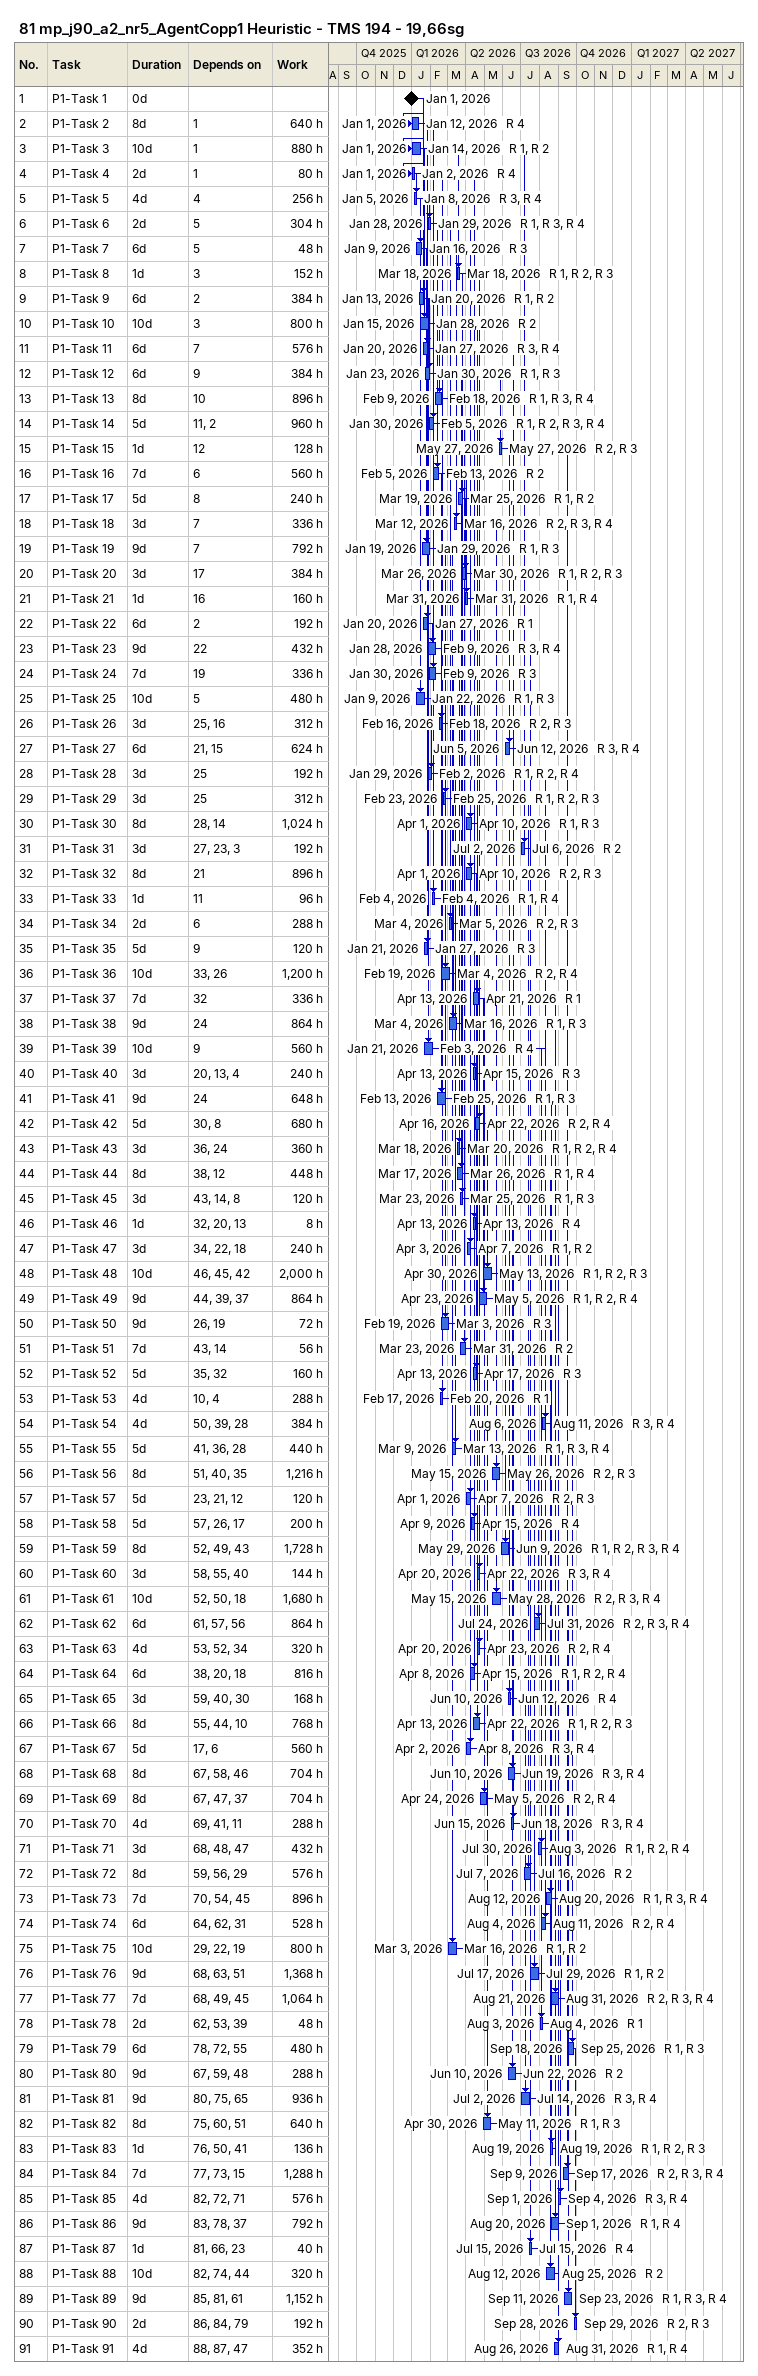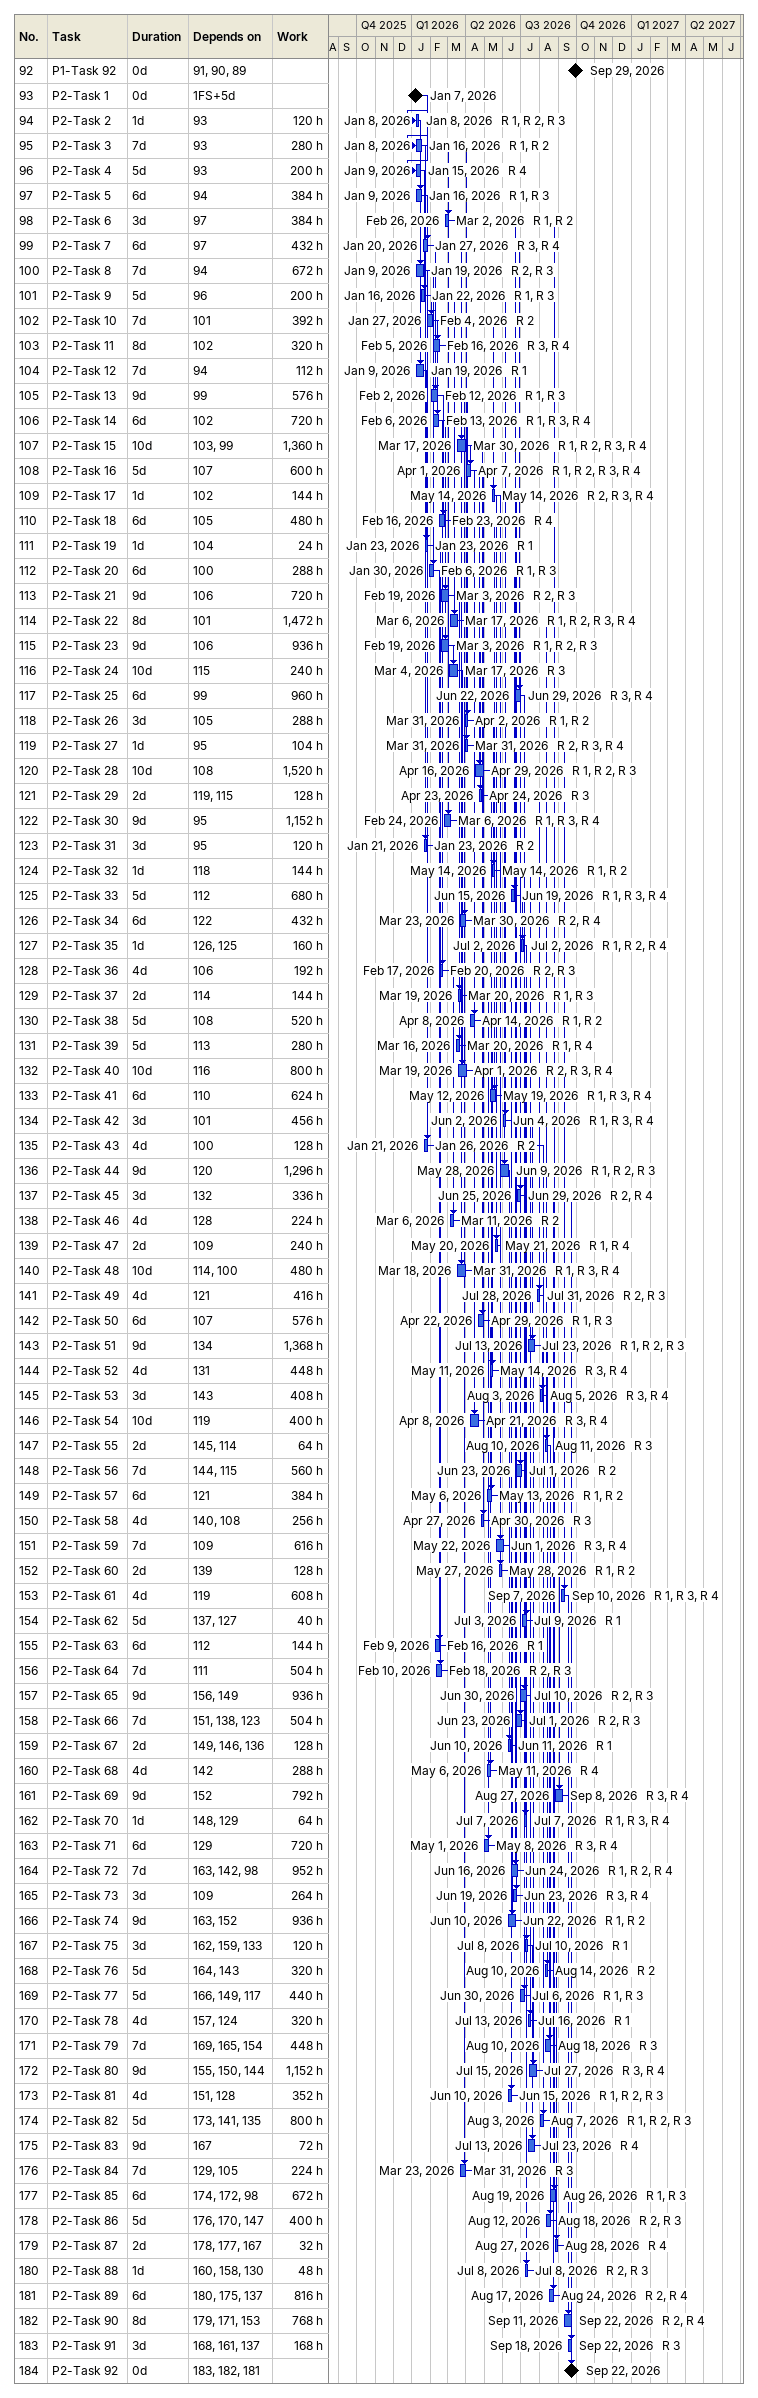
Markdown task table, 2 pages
81 mp_j90_a2_nr5_AgentCopp1 Heuristic - TMS 194 - 19,66sg

| ID | Task | Duration | Start | Finish | Predecessors | Resources | Work (h) |
|---|---|---|---|---|---|---|---|
| 1 | P1-Task 1 | 0d | 2026-01-01 | 2026-01-01 |  |  |  |
| 2 | P1-Task 2 | 8d | 2026-01-01 | 2026-01-12 | 1 | R 4 | 640 |
| 3 | P1-Task 3 | 10d | 2026-01-01 | 2026-01-14 | 1 | R 1, R 2 | 880 |
| 4 | P1-Task 4 | 2d | 2026-01-01 | 2026-01-02 | 1 | R 4 | 80 |
| 5 | P1-Task 5 | 4d | 2026-01-05 | 2026-01-08 | 4 | R 3, R 4 | 256 |
| 6 | P1-Task 6 | 2d | 2026-01-28 | 2026-01-29 | 5 | R 1, R 3, R 4 | 304 |
| 7 | P1-Task 7 | 6d | 2026-01-09 | 2026-01-16 | 5 | R 3 | 48 |
| 8 | P1-Task 8 | 1d | 2026-03-18 | 2026-03-18 | 3 | R 1, R 2, R 3 | 152 |
| 9 | P1-Task 9 | 6d | 2026-01-13 | 2026-01-20 | 2 | R 1, R 2 | 384 |
| 10 | P1-Task 10 | 10d | 2026-01-15 | 2026-01-28 | 3 | R 2 | 800 |
| 11 | P1-Task 11 | 6d | 2026-01-20 | 2026-01-27 | 7 | R 3, R 4 | 576 |
| 12 | P1-Task 12 | 6d | 2026-01-23 | 2026-01-30 | 9 | R 1, R 3 | 384 |
| 13 | P1-Task 13 | 8d | 2026-02-09 | 2026-02-18 | 10 | R 1, R 3, R 4 | 896 |
| 14 | P1-Task 14 | 5d | 2026-01-30 | 2026-02-05 | 11, 2 | R 1, R 2, R 3, R 4 | 960 |
| 15 | P1-Task 15 | 1d | 2026-05-27 | 2026-05-27 | 12 | R 2, R 3 | 128 |
| 16 | P1-Task 16 | 7d | 2026-02-05 | 2026-02-13 | 6 | R 2 | 560 |
| 17 | P1-Task 17 | 5d | 2026-03-19 | 2026-03-25 | 8 | R 1, R 2 | 240 |
| 18 | P1-Task 18 | 3d | 2026-03-12 | 2026-03-16 | 7 | R 2, R 3, R 4 | 336 |
| 19 | P1-Task 19 | 9d | 2026-01-19 | 2026-01-29 | 7 | R 1, R 3 | 792 |
| 20 | P1-Task 20 | 3d | 2026-03-26 | 2026-03-30 | 17 | R 1, R 2, R 3 | 384 |
| 21 | P1-Task 21 | 1d | 2026-03-31 | 2026-03-31 | 16 | R 1, R 4 | 160 |
| 22 | P1-Task 22 | 6d | 2026-01-20 | 2026-01-27 | 2 | R 1 | 192 |
| 23 | P1-Task 23 | 9d | 2026-01-28 | 2026-02-09 | 22 | R 3, R 4 | 432 |
| 24 | P1-Task 24 | 7d | 2026-01-30 | 2026-02-09 | 19 | R 3 | 336 |
| 25 | P1-Task 25 | 10d | 2026-01-09 | 2026-01-22 | 5 | R 1, R 3 | 480 |
| 26 | P1-Task 26 | 3d | 2026-02-16 | 2026-02-18 | 25, 16 | R 2, R 3 | 312 |
| 27 | P1-Task 27 | 6d | 2026-06-05 | 2026-06-12 | 21, 15 | R 3, R 4 | 624 |
| 28 | P1-Task 28 | 3d | 2026-01-29 | 2026-02-02 | 25 | R 1, R 2, R 4 | 192 |
| 29 | P1-Task 29 | 3d | 2026-02-23 | 2026-02-25 | 25 | R 1, R 2, R 3 | 312 |
| 30 | P1-Task 30 | 8d | 2026-04-01 | 2026-04-10 | 28, 14 | R 1, R 3 | 1024 |
| 31 | P1-Task 31 | 3d | 2026-07-02 | 2026-07-06 | 27, 23, 3 | R 2 | 192 |
| 32 | P1-Task 32 | 8d | 2026-04-01 | 2026-04-10 | 21 | R 2, R 3 | 896 |
| 33 | P1-Task 33 | 1d | 2026-02-04 | 2026-02-04 | 11 | R 1, R 4 | 96 |
| 34 | P1-Task 34 | 2d | 2026-03-04 | 2026-03-05 | 6 | R 2, R 3 | 288 |
| 35 | P1-Task 35 | 5d | 2026-01-21 | 2026-01-27 | 9 | R 3 | 120 |
| 36 | P1-Task 36 | 10d | 2026-02-19 | 2026-03-04 | 33, 26 | R 2, R 4 | 1200 |
| 37 | P1-Task 37 | 7d | 2026-04-13 | 2026-04-21 | 32 | R 1 | 336 |
| 38 | P1-Task 38 | 9d | 2026-03-04 | 2026-03-16 | 24 | R 1, R 3 | 864 |
| 39 | P1-Task 39 | 10d | 2026-01-21 | 2026-02-03 | 9 | R 4 | 560 |
| 40 | P1-Task 40 | 3d | 2026-04-13 | 2026-04-15 | 20, 13, 4 | R 3 | 240 |
| 41 | P1-Task 41 | 9d | 2026-02-13 | 2026-02-25 | 24 | R 1, R 3 | 648 |
| 42 | P1-Task 42 | 5d | 2026-04-16 | 2026-04-22 | 30, 8 | R 2, R 4 | 680 |
| 43 | P1-Task 43 | 3d | 2026-03-18 | 2026-03-20 | 36, 24 | R 1, R 2, R 4 | 360 |
| 44 | P1-Task 44 | 8d | 2026-03-17 | 2026-03-26 | 38, 12 | R 1, R 4 | 448 |
| 45 | P1-Task 45 | 3d | 2026-03-23 | 2026-03-25 | 43, 14, 8 | R 1, R 3 | 120 |
| 46 | P1-Task 46 | 1d | 2026-04-13 | 2026-04-13 | 32, 20, 13 | R 4 | 8 |
| 47 | P1-Task 47 | 3d | 2026-04-03 | 2026-04-07 | 34, 22, 18 | R 1, R 2 | 240 |
| 48 | P1-Task 48 | 10d | 2026-04-30 | 2026-05-13 | 46, 45, 42 | R 1, R 2, R 3 | 2000 |
| 49 | P1-Task 49 | 9d | 2026-04-23 | 2026-05-05 | 44, 39, 37 | R 1, R 2, R 4 | 864 |
| 50 | P1-Task 50 | 9d | 2026-02-19 | 2026-03-03 | 26, 19 | R 3 | 72 |
| 51 | P1-Task 51 | 7d | 2026-03-23 | 2026-03-31 | 43, 14 | R 2 | 56 |
| 52 | P1-Task 52 | 5d | 2026-04-13 | 2026-04-17 | 35, 32 | R 3 | 160 |
| 53 | P1-Task 53 | 4d | 2026-02-17 | 2026-02-20 | 10, 4 | R 1 | 288 |
| 54 | P1-Task 54 | 4d | 2026-08-06 | 2026-08-11 | 50, 39, 28 | R 3, R 4 | 384 |
| 55 | P1-Task 55 | 5d | 2026-03-09 | 2026-03-13 | 41, 36, 28 | R 1, R 3, R 4 | 440 |
| 56 | P1-Task 56 | 8d | 2026-05-15 | 2026-05-26 | 51, 40, 35 | R 2, R 3 | 1216 |
| 57 | P1-Task 57 | 5d | 2026-04-01 | 2026-04-07 | 23, 21, 12 | R 2, R 3 | 120 |
| 58 | P1-Task 58 | 5d | 2026-04-09 | 2026-04-15 | 57, 26, 17 | R 4 | 200 |
| 59 | P1-Task 59 | 8d | 2026-05-29 | 2026-06-09 | 52, 49, 43 | R 1, R 2, R 3, R 4 | 1728 |
| 60 | P1-Task 60 | 3d | 2026-04-20 | 2026-04-22 | 58, 55, 40 | R 3, R 4 | 144 |
| 61 | P1-Task 61 | 10d | 2026-05-15 | 2026-05-28 | 52, 50, 18 | R 2, R 3, R 4 | 1680 |
| 62 | P1-Task 62 | 6d | 2026-07-24 | 2026-07-31 | 61, 57, 56 | R 2, R 3, R 4 | 864 |
| 63 | P1-Task 63 | 4d | 2026-04-20 | 2026-04-23 | 53, 52, 34 | R 2, R 4 | 320 |
| 64 | P1-Task 64 | 6d | 2026-04-08 | 2026-04-15 | 38, 20, 18 | R 1, R 2, R 4 | 816 |
| 65 | P1-Task 65 | 3d | 2026-06-10 | 2026-06-12 | 59, 40, 30 | R 4 | 168 |
| 66 | P1-Task 66 | 8d | 2026-04-13 | 2026-04-22 | 55, 44, 10 | R 1, R 2, R 3 | 768 |
| 67 | P1-Task 67 | 5d | 2026-04-02 | 2026-04-08 | 17, 6 | R 3, R 4 | 560 |
| 68 | P1-Task 68 | 8d | 2026-06-10 | 2026-06-19 | 67, 58, 46 | R 3, R 4 | 704 |
| 69 | P1-Task 69 | 8d | 2026-04-24 | 2026-05-05 | 67, 47, 37 | R 2, R 4 | 704 |
| 70 | P1-Task 70 | 4d | 2026-06-15 | 2026-06-18 | 69, 41, 11 | R 3, R 4 | 288 |
| 71 | P1-Task 71 | 3d | 2026-07-30 | 2026-08-03 | 68, 48, 47 | R 1, R 2, R 4 | 432 |
| 72 | P1-Task 72 | 8d | 2026-07-07 | 2026-07-16 | 59, 56, 29 | R 2 | 576 |
| 73 | P1-Task 73 | 7d | 2026-08-12 | 2026-08-20 | 70, 54, 45 | R 1, R 3, R 4 | 896 |
| 74 | P1-Task 74 | 6d | 2026-08-04 | 2026-08-11 | 64, 62, 31 | R 2, R 4 | 528 |
| 75 | P1-Task 75 | 10d | 2026-03-03 | 2026-03-16 | 29, 22, 19 | R 1, R 2 | 800 |
| 76 | P1-Task 76 | 9d | 2026-07-17 | 2026-07-29 | 68, 63, 51 | R 1, R 2 | 1368 |
| 77 | P1-Task 77 | 7d | 2026-08-21 | 2026-08-31 | 68, 49, 45 | R 2, R 3, R 4 | 1064 |
| 78 | P1-Task 78 | 2d | 2026-08-03 | 2026-08-04 | 62, 53, 39 | R 1 | 48 |
| 79 | P1-Task 79 | 6d | 2026-09-18 | 2026-09-25 | 78, 72, 55 | R 1, R 3 | 480 |
| 80 | P1-Task 80 | 9d | 2026-06-10 | 2026-06-22 | 67, 59, 48 | R 2 | 288 |
| 81 | P1-Task 81 | 9d | 2026-07-02 | 2026-07-14 | 80, 75, 65 | R 3, R 4 | 936 |
| 82 | P1-Task 82 | 8d | 2026-04-30 | 2026-05-11 | 75, 60, 51 | R 1, R 3 | 640 |
| 83 | P1-Task 83 | 1d | 2026-08-19 | 2026-08-19 | 76, 50, 41 | R 1, R 2, R 3 | 136 |
| 84 | P1-Task 84 | 7d | 2026-09-09 | 2026-09-17 | 77, 73, 15 | R 2, R 3, R 4 | 1288 |
| 85 | P1-Task 85 | 4d | 2026-09-01 | 2026-09-04 | 82, 72, 71 | R 3, R 4 | 576 |
| 86 | P1-Task 86 | 9d | 2026-08-20 | 2026-09-01 | 83, 78, 37 | R 1, R 4 | 792 |
| 87 | P1-Task 87 | 1d | 2026-07-15 | 2026-07-15 | 81, 66, 23 | R 4 | 40 |
| 88 | P1-Task 88 | 10d | 2026-08-12 | 2026-08-25 | 82, 74, 44 | R 2 | 320 |
| 89 | P1-Task 89 | 9d | 2026-09-11 | 2026-09-23 | 85, 81, 61 | R 1, R 3, R 4 | 1152 |
| 90 | P1-Task 90 | 2d | 2026-09-28 | 2026-09-29 | 86, 84, 79 | R 2, R 3 | 192 |
| 91 | P1-Task 91 | 4d | 2026-08-26 | 2026-08-31 | 88, 87, 47 | R 1, R 4 | 352 |
| 92 | P1-Task 92 | 0d | 2026-09-29 | 2026-09-29 | 91, 90, 89 |  |  |
| 93 | P2-Task 1 | 0d | 2026-01-07 | 2026-01-07 | 1FS+5d |  |  |
| 94 | P2-Task 2 | 1d | 2026-01-08 | 2026-01-08 | 93 | R 1, R 2, R 3 | 120 |
| 95 | P2-Task 3 | 7d | 2026-01-08 | 2026-01-16 | 93 | R 1, R 2 | 280 |
| 96 | P2-Task 4 | 5d | 2026-01-09 | 2026-01-15 | 93 | R 4 | 200 |
| 97 | P2-Task 5 | 6d | 2026-01-09 | 2026-01-16 | 94 | R 1, R 3 | 384 |
| 98 | P2-Task 6 | 3d | 2026-02-26 | 2026-03-02 | 97 | R 1, R 2 | 384 |
| 99 | P2-Task 7 | 6d | 2026-01-20 | 2026-01-27 | 97 | R 3, R 4 | 432 |
| 100 | P2-Task 8 | 7d | 2026-01-09 | 2026-01-19 | 94 | R 2, R 3 | 672 |
| 101 | P2-Task 9 | 5d | 2026-01-16 | 2026-01-22 | 96 | R 1, R 3 | 200 |
| 102 | P2-Task 10 | 7d | 2026-01-27 | 2026-02-04 | 101 | R 2 | 392 |
| 103 | P2-Task 11 | 8d | 2026-02-05 | 2026-02-16 | 102 | R 3, R 4 | 320 |
| 104 | P2-Task 12 | 7d | 2026-01-09 | 2026-01-19 | 94 | R 1 | 112 |
| 105 | P2-Task 13 | 9d | 2026-02-02 | 2026-02-12 | 99 | R 1, R 3 | 576 |
| 106 | P2-Task 14 | 6d | 2026-02-06 | 2026-02-13 | 102 | R 1, R 3, R 4 | 720 |
| 107 | P2-Task 15 | 10d | 2026-03-17 | 2026-03-30 | 103, 99 | R 1, R 2, R 3, R 4 | 1360 |
| 108 | P2-Task 16 | 5d | 2026-04-01 | 2026-04-07 | 107 | R 1, R 2, R 3, R 4 | 600 |
| 109 | P2-Task 17 | 1d | 2026-05-14 | 2026-05-14 | 102 | R 2, R 3, R 4 | 144 |
| 110 | P2-Task 18 | 6d | 2026-02-16 | 2026-02-23 | 105 | R 4 | 480 |
| 111 | P2-Task 19 | 1d | 2026-01-23 | 2026-01-23 | 104 | R 1 | 24 |
| 112 | P2-Task 20 | 6d | 2026-01-30 | 2026-02-06 | 100 | R 1, R 3 | 288 |
| 113 | P2-Task 21 | 9d | 2026-02-19 | 2026-03-03 | 106 | R 2, R 3 | 720 |
| 114 | P2-Task 22 | 8d | 2026-03-06 | 2026-03-17 | 101 | R 1, R 2, R 3, R 4 | 1472 |
| 115 | P2-Task 23 | 9d | 2026-02-19 | 2026-03-03 | 106 | R 1, R 2, R 3 | 936 |
| 116 | P2-Task 24 | 10d | 2026-03-04 | 2026-03-17 | 115 | R 3 | 240 |
| 117 | P2-Task 25 | 6d | 2026-06-22 | 2026-06-29 | 99 | R 3, R 4 | 960 |
| 118 | P2-Task 26 | 3d | 2026-03-31 | 2026-04-02 | 105 | R 1, R 2 | 288 |
| 119 | P2-Task 27 | 1d | 2026-03-31 | 2026-03-31 | 95 | R 2, R 3, R 4 | 104 |
| 120 | P2-Task 28 | 10d | 2026-04-16 | 2026-04-29 | 108 | R 1, R 2, R 3 | 1520 |
| 121 | P2-Task 29 | 2d | 2026-04-23 | 2026-04-24 | 119, 115 | R 3 | 128 |
| 122 | P2-Task 30 | 9d | 2026-02-24 | 2026-03-06 | 95 | R 1, R 3, R 4 | 1152 |
| 123 | P2-Task 31 | 3d | 2026-01-21 | 2026-01-23 | 95 | R 2 | 120 |
| 124 | P2-Task 32 | 1d | 2026-05-14 | 2026-05-14 | 118 | R 1, R 2 | 144 |
| 125 | P2-Task 33 | 5d | 2026-06-15 | 2026-06-19 | 112 | R 1, R 3, R 4 | 680 |
| 126 | P2-Task 34 | 6d | 2026-03-23 | 2026-03-30 | 122 | R 2, R 4 | 432 |
| 127 | P2-Task 35 | 1d | 2026-07-02 | 2026-07-02 | 126, 125 | R 1, R 2, R 4 | 160 |
| 128 | P2-Task 36 | 4d | 2026-02-17 | 2026-02-20 | 106 | R 2, R 3 | 192 |
| 129 | P2-Task 37 | 2d | 2026-03-19 | 2026-03-20 | 114 | R 1, R 3 | 144 |
| 130 | P2-Task 38 | 5d | 2026-04-08 | 2026-04-14 | 108 | R 1, R 2 | 520 |
| 131 | P2-Task 39 | 5d | 2026-03-16 | 2026-03-20 | 113 | R 1, R 4 | 280 |
| 132 | P2-Task 40 | 10d | 2026-03-19 | 2026-04-01 | 116 | R 2, R 3, R 4 | 800 |
| 133 | P2-Task 41 | 6d | 2026-05-12 | 2026-05-19 | 110 | R 1, R 3, R 4 | 624 |
| 134 | P2-Task 42 | 3d | 2026-06-02 | 2026-06-04 | 101 | R 1, R 3, R 4 | 456 |
| 135 | P2-Task 43 | 4d | 2026-01-21 | 2026-01-26 | 100 | R 2 | 128 |
| 136 | P2-Task 44 | 9d | 2026-05-28 | 2026-06-09 | 120 | R 1, R 2, R 3 | 1296 |
| 137 | P2-Task 45 | 3d | 2026-06-25 | 2026-06-29 | 132 | R 2, R 4 | 336 |
| 138 | P2-Task 46 | 4d | 2026-03-06 | 2026-03-11 | 128 | R 2 | 224 |
| 139 | P2-Task 47 | 2d | 2026-05-20 | 2026-05-21 | 109 | R 1, R 4 | 240 |
| 140 | P2-Task 48 | 10d | 2026-03-18 | 2026-03-31 | 114, 100 | R 1, R 3, R 4 | 480 |
| 141 | P2-Task 49 | 4d | 2026-07-28 | 2026-07-31 | 121 | R 2, R 3 | 416 |
| 142 | P2-Task 50 | 6d | 2026-04-22 | 2026-04-29 | 107 | R 1, R 3 | 576 |
| 143 | P2-Task 51 | 9d | 2026-07-13 | 2026-07-23 | 134 | R 1, R 2, R 3 | 1368 |
| 144 | P2-Task 52 | 4d | 2026-05-11 | 2026-05-14 | 131 | R 3, R 4 | 448 |
| 145 | P2-Task 53 | 3d | 2026-08-03 | 2026-08-05 | 143 | R 3, R 4 | 408 |
| 146 | P2-Task 54 | 10d | 2026-04-08 | 2026-04-21 | 119 | R 3, R 4 | 400 |
| 147 | P2-Task 55 | 2d | 2026-08-10 | 2026-08-11 | 145, 114 | R 3 | 64 |
| 148 | P2-Task 56 | 7d | 2026-06-23 | 2026-07-01 | 144, 115 | R 2 | 560 |
| 149 | P2-Task 57 | 6d | 2026-05-06 | 2026-05-13 | 121 | R 1, R 2 | 384 |
| 150 | P2-Task 58 | 4d | 2026-04-27 | 2026-04-30 | 140, 108 | R 3 | 256 |
| 151 | P2-Task 59 | 7d | 2026-05-22 | 2026-06-01 | 109 | R 3, R 4 | 616 |
| 152 | P2-Task 60 | 2d | 2026-05-27 | 2026-05-28 | 139 | R 1, R 2 | 128 |
| 153 | P2-Task 61 | 4d | 2026-09-07 | 2026-09-10 | 119 | R 1, R 3, R 4 | 608 |
| 154 | P2-Task 62 | 5d | 2026-07-03 | 2026-07-09 | 137, 127 | R 1 | 40 |
| 155 | P2-Task 63 | 6d | 2026-02-09 | 2026-02-16 | 112 | R 1 | 144 |
| 156 | P2-Task 64 | 7d | 2026-02-10 | 2026-02-18 | 111 | R 2, R 3 | 504 |
| 157 | P2-Task 65 | 9d | 2026-06-30 | 2026-07-10 | 156, 149 | R 2, R 3 | 936 |
| 158 | P2-Task 66 | 7d | 2026-06-23 | 2026-07-01 | 151, 138, 123 | R 2, R 3 | 504 |
| 159 | P2-Task 67 | 2d | 2026-06-10 | 2026-06-11 | 149, 146, 136 | R 1 | 128 |
| 160 | P2-Task 68 | 4d | 2026-05-06 | 2026-05-11 | 142 | R 4 | 288 |
| 161 | P2-Task 69 | 9d | 2026-08-27 | 2026-09-08 | 152 | R 3, R 4 | 792 |
| 162 | P2-Task 70 | 1d | 2026-07-07 | 2026-07-07 | 148, 129 | R 1, R 3, R 4 | 64 |
| 163 | P2-Task 71 | 6d | 2026-05-01 | 2026-05-08 | 129 | R 3, R 4 | 720 |
| 164 | P2-Task 72 | 7d | 2026-06-16 | 2026-06-24 | 163, 142, 98 | R 1, R 2, R 4 | 952 |
| 165 | P2-Task 73 | 3d | 2026-06-19 | 2026-06-23 | 109 | R 3, R 4 | 264 |
| 166 | P2-Task 74 | 9d | 2026-06-10 | 2026-06-22 | 163, 152 | R 1, R 2 | 936 |
| 167 | P2-Task 75 | 3d | 2026-07-08 | 2026-07-10 | 162, 159, 133 | R 1 | 120 |
| 168 | P2-Task 76 | 5d | 2026-08-10 | 2026-08-14 | 164, 143 | R 2 | 320 |
| 169 | P2-Task 77 | 5d | 2026-06-30 | 2026-07-06 | 166, 149, 117 | R 1, R 3 | 440 |
| 170 | P2-Task 78 | 4d | 2026-07-13 | 2026-07-16 | 157, 124 | R 1 | 320 |
| 171 | P2-Task 79 | 7d | 2026-08-10 | 2026-08-18 | 169, 165, 154 | R 3 | 448 |
| 172 | P2-Task 80 | 9d | 2026-07-15 | 2026-07-27 | 155, 150, 144 | R 3, R 4 | 1152 |
| 173 | P2-Task 81 | 4d | 2026-06-10 | 2026-06-15 | 151, 128 | R 1, R 2, R 3 | 352 |
| 174 | P2-Task 82 | 5d | 2026-08-03 | 2026-08-07 | 173, 141, 135 | R 1, R 2, R 3 | 800 |
| 175 | P2-Task 83 | 9d | 2026-07-13 | 2026-07-23 | 167 | R 4 | 72 |
| 176 | P2-Task 84 | 7d | 2026-03-23 | 2026-03-31 | 129, 105 | R 3 | 224 |
| 177 | P2-Task 85 | 6d | 2026-08-19 | 2026-08-26 | 174, 172, 98 | R 1, R 3 | 672 |
| 178 | P2-Task 86 | 5d | 2026-08-12 | 2026-08-18 | 176, 170, 147 | R 2, R 3 | 400 |
| 179 | P2-Task 87 | 2d | 2026-08-27 | 2026-08-28 | 178, 177, 167 | R 4 | 32 |
| 180 | P2-Task 88 | 1d | 2026-07-08 | 2026-07-08 | 160, 158, 130 | R 2, R 3 | 48 |
| 181 | P2-Task 89 | 6d | 2026-08-17 | 2026-08-24 | 180, 175, 137 | R 2, R 4 | 816 |
| 182 | P2-Task 90 | 8d | 2026-09-11 | 2026-09-22 | 179, 171, 153 | R 2, R 4 | 768 |
| 183 | P2-Task 91 | 3d | 2026-09-18 | 2026-09-22 | 168, 161, 137 | R 3 | 168 |
| 184 | P2-Task 92 | 0d | 2026-09-22 | 2026-09-22 | 183, 182, 181 |  |  |
